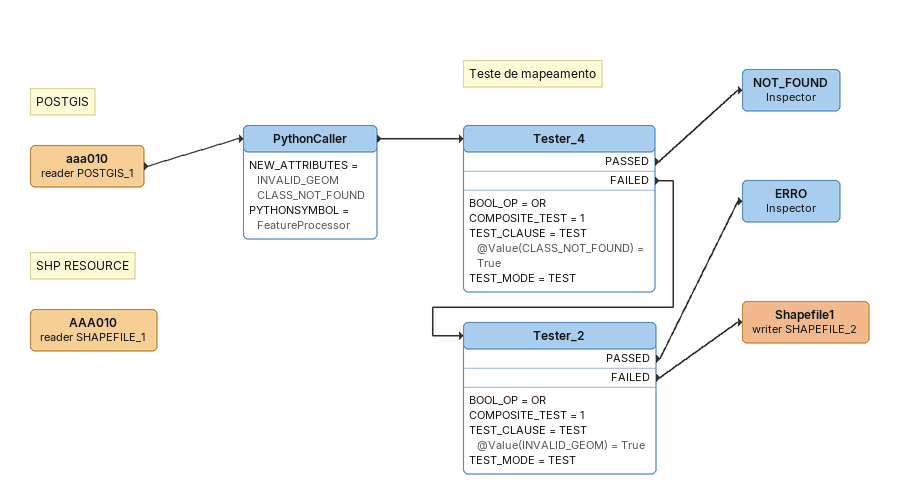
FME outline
Note: POSTGIS
aaa010 (reader POSTGIS_1)
    -> PythonCaller
PythonCaller
    NEW_ATTRIBUTES = INVALID_GEOM CLASS_NOT_FOUND
    PYTHONSYMBOL = FeatureProcessor
    -> Tester_4
Note: Teste de mapeamento
Tester_4
    BOOL_OP = OR
    COMPOSITE_TEST = 1
    TEST_CLAUSE = TEST @Value(CLASS_NOT_FOUND) = True
    TEST_MODE = TEST
    PASSED -> NOT_FOUND
    FAILED -> Tester_2
NOT_FOUND: Inspector
Tester_2
    BOOL_OP = OR
    COMPOSITE_TEST = 1
    TEST_CLAUSE = TEST @Value(INVALID_GEOM) = True
    TEST_MODE = TEST
    PASSED -> ERRO
    FAILED -> Shapefile1 (writer SHAPEFILE_2)
ERRO: Inspector
Shapefile1 (writer SHAPEFILE_2)
Note: SHP RESOURCE
AAA010 (reader SHAPEFILE_1)
